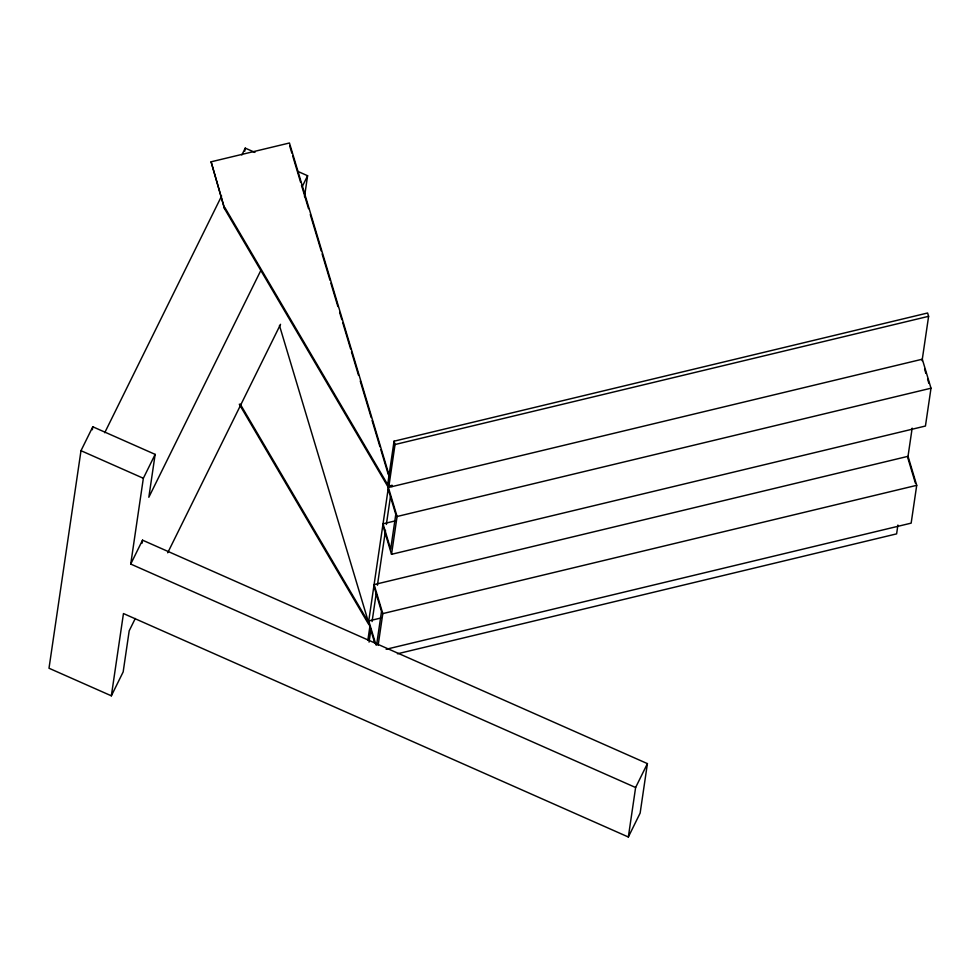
<?xml version="1.0" encoding="UTF-8"?>
<svg xmlns="http://www.w3.org/2000/svg" width="980" height="980" viewBox="0 0 980 980"><rect width="100%" height="100%" fill="white"/><g stroke="black" fill="none" stroke-linecap="round" stroke-linejoin="round"><path stroke-width="1.47" d="M260.986 270.137L148.838 497.264L155.146 454.377L92.794 426.778L80.997 450.69L49 668.238L111.353 695.825L123.162 671.925L129.201 630.789L135.289 618.478M92.365 429.742L92.794 426.778M111.353 695.825L123.456 613.554L628.339 837.006L640.136 813.106L647.413 763.616L142.529 540.164L130.732 564.063L635.616 787.516L628.339 837.006M130.732 564.063L143.35 478.277L155.146 454.377M142.088 543.165L142.529 540.164M389.379 476.109L289.443 142.994L211.092 161.81L224.567 208.764L388.374 487.489L922.303 359.207L931 388.215L925.439 426.031L391.522 554.312L382.812 525.305M224.567 208.764L211.092 161.81M244.804 151.128L245.245 148.127L254.947 152.415M304.511 196.723L307.598 175.726L297.896 171.427M922.082 360.689L928.611 316.32L927.607 313L394.046 441.196L387.945 482.724L388.938 486.031M224.763 207.393L388.582 486.117L368.333 623.782L239.292 404.226M388.729 487.403L395.038 444.516L394.046 441.196M367.843 640.271L370.024 625.522M369.056 642.108L371.016 628.829M372.082 621.553L376.357 592.484M377.423 585.232L385.495 530.376M386.365 524.447L390.42 496.836M391.927 486.644L392.123 485.272L388.582 486.117M376.602 644.901L381.502 611.508L373.882 586.077M378.133 645.367L382.8 613.602L374.103 584.595L908.019 456.325L912.16 428.15M391.522 554.312L397.084 516.497L387.063 483.103M897.913 525.035L896.614 533.867L397.439 653.795M908.019 456.325L916.717 485.321L911.155 523.136L386.157 649.274M104.725 432.731L221.603 196.012M241.864 154.963L245.245 148.127M302.195 186.666L307.598 175.726M167.715 552.793L280.537 324.294M635.616 787.516L647.413 763.616M395.038 444.516L928.611 316.32M397.084 516.497L931 388.215M395.491 520.821L383.033 523.822L390.665 549.241L395.785 514.402L388.154 488.971M382.8 613.602L916.717 485.321M381.22 617.939L368.75 620.928L375.965 644.938M80.997 450.69L143.35 478.277M240.272 404.164L368.541 622.41M924.618 369.166L925.892 373.405M927.595 379.052L928.856 383.29M907.798 457.807L915.43 483.226M289.676 145.824L291.868 153.125M292.75 156.053L300.639 182.354M301.509 185.269L308.529 208.654M310.28 214.498L321.232 251.015M322.114 253.943L330.003 280.243M330.873 283.159L337.892 306.544M339.644 312.387L341.836 319.688M342.718 322.604L350.607 348.905M351.477 351.832L358.496 375.205M360.248 381.049L371.2 417.578M372.082 420.494L379.971 446.794M380.853 449.722L388.301 474.553M279.459 325.483L374.63 642.708"/></g></svg>
